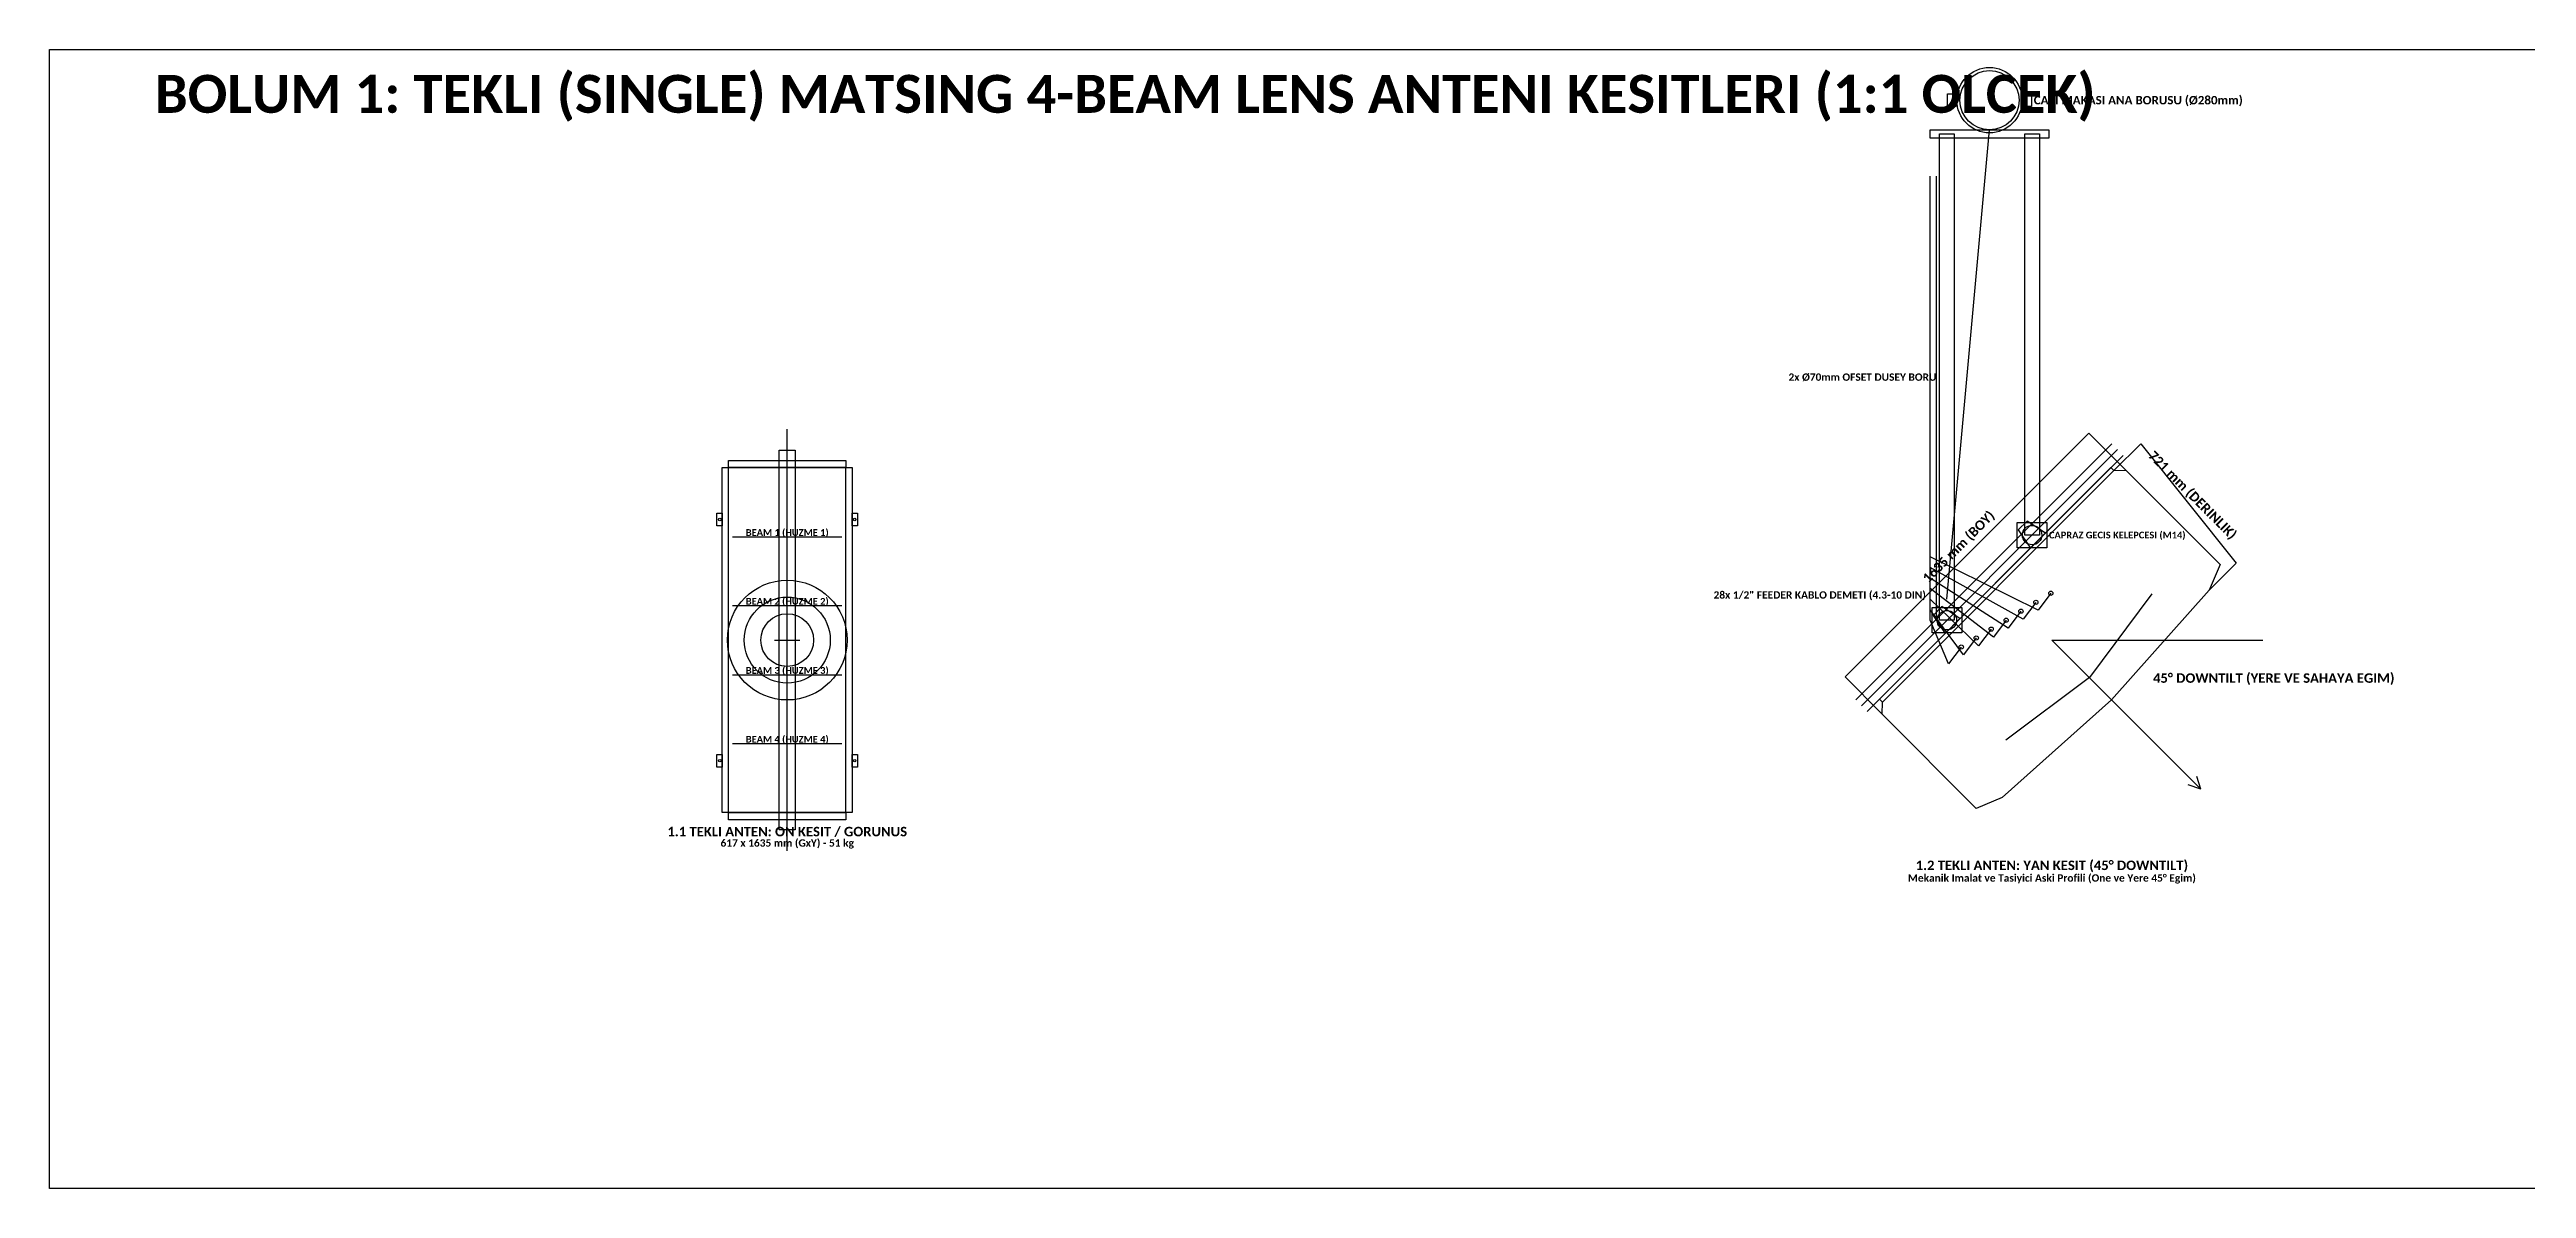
# Model space of a CAD drawing. Header units: millimetres. Extents: x -21500 to 32690, y -2600 to 19800.
# Drawn here: x -21500 to -9748, y 14400 to 19800 of the extents above; entities that cross this region are included whole.
import ezdxf
from ezdxf.enums import TextEntityAlignment as Align

# ---------------------------------------------------------------- set-up
doc = ezdxf.new("R2010")
doc.units = ezdxf.units.MM
for name, color, linetype in [('CELIK_KIRIS_KOLON', 9, 'CONTINUOUS'), ('EKP_MATSING_ANTEN', 2, 'CONTINUOUS'), ('KABLO_TAVALARI', 6, 'CONTINUOUS'), ('METIN_BILGI', 7, 'CONTINUOUS'), ('MONTAJ_BORULARI', 2, 'CONTINUOUS'), ('OLCULER', 1, 'CONTINUOUS')]:
    doc.layers.add(name, color=color, linetype=linetype)
doc.styles.get("Standard").update_dxf_attribs({"font": 'calibrib.ttf'})

msp = doc.modelspace()

# ---------------------------------------------------------------- linework, layer by layer
at = {"layer": 'CELIK_KIRIS_KOLON'}
for p, q in [((-12498, 17194), (-12296, 19420)), ((-11720, 17818), (-12818, 16720)), ((-11720, 17818), (-11706, 17804)), ((-12117, 17564), (-12160, 17522)), ((-12160, 17522), (-12102, 17436)), ((-12031, 17507), (-12117, 17564)), ((-12102, 17436), (-12031, 17507)), ((-12522, 17160), (-12564, 17117)), ((-12436, 17102), (-12522, 17160)), ((-12564, 17117), (-12507, 17031)), ((-12507, 17031), (-12436, 17102)), ((-12818, 16720), (-12804, 16706))]:
    msp.add_line(p, q, dxfattribs=at)
for points in [[(-12496, 19530), (-12496, 19590), (-12456, 19590), (-12456, 19530)], [(-12136, 19530), (-12136, 19590), (-12096, 19590), (-12096, 19530)], [(-12578, 19380), (-12578, 19420), (-12014, 19420), (-12014, 19380)], [(-18278, 17818), (-18278, 17852), (-17722, 17852), (-17722, 17818)], [(-18334, 17542), (-18334, 17602), (-18308, 17602), (-18308, 17542)], [(-17692, 17542), (-17692, 17602), (-17666, 17602), (-17666, 17542)], [(-12164, 17438), (-12164, 17558), (-12024, 17558), (-12024, 17438)], [(-12568, 17034), (-12568, 17154), (-12428, 17154), (-12428, 17034)], [(-18334, 16398), (-18334, 16458), (-18308, 16458), (-18308, 16398)], [(-17692, 16398), (-17692, 16458), (-17666, 16458), (-17666, 16398)], [(-18278, 16148), (-18278, 16182), (-17722, 16182), (-17722, 16148)]]:
    msp.add_lwpolyline(points, close=True, dxfattribs=at)
for centre, radius in [((-12296, 19560), 155), ((-18320, 17572), 6), ((-17680, 17572), 6), ((-12094, 17498), 46.1), ((-12498, 17094), 46.1), ((-18320, 16428), 6), ((-17680, 16428), 6)]:
    msp.add_circle(centre, radius, dxfattribs=at)
at = {"layer": 'EKP_MATSING_ANTEN'}
for p, q in [((-18278, 16182), (-18278, 17818)), ((-17722, 16182), (-17722, 17818)), ((-12804, 16706), (-11706, 17804)), ((-11706, 17804), (-11649, 17805)), ((-11649, 17805), (-11202, 17359)), ((-18259, 17490), (-17741, 17490)), ((-11202, 17359), (-11254, 17236)), ((-18259, 17164), (-17741, 17164)), ((-11526, 17219), (-11822, 16822)), ((-11254, 17236), (-11717, 16717)), ((-18259, 16836), (-17741, 16836)), ((-11822, 16822), (-12219, 16526)), ((-12805, 16649), (-12804, 16706)), ((-11717, 16717), (-12236, 16254)), ((-12359, 16202), (-12805, 16649)), ((-18259, 16510), (-17741, 16510)), ((-12236, 16254), (-12359, 16202))]:
    msp.add_line(p, q, dxfattribs=at)
msp.add_lwpolyline([(-18308, 16182), (-18308, 17818), (-17692, 17818), (-17692, 16182)], close=True, dxfattribs=at)
for radius in [284, 204, 125]:
    msp.add_circle((-18000, 17000), radius, dxfattribs=at)
at = {"layer": 'KABLO_TAVALARI'}
for p, q in [((-12578, 17094), (-12578, 19200)), ((-12548, 17094), (-12548, 19200)), ((-12065, 17142), (-12578, 17394)), ((-12136, 17099), (-12578, 17344)), ((-12207, 17057), (-12578, 17294)), ((-12277, 17014), (-12578, 17244)), ((-12348, 16972), (-12578, 17194)), ((-12076, 17179), (-12136, 17099)), ((-12005, 17222), (-12065, 17142)), ((-12419, 16930), (-12578, 17144)), ((-12490, 16887), (-12578, 17094)), ((-12288, 17052), (-12348, 16972)), ((-12217, 17094), (-12277, 17014)), ((-12147, 17137), (-12207, 17057)), ((-12430, 16967), (-12490, 16887)), ((-12359, 17010), (-12419, 16930))]:
    msp.add_line(p, q, dxfattribs=at)
for centre in [(-12076, 17179), (-12005, 17222), (-12288, 17052), (-12217, 17094), (-12147, 17137), (-12430, 16967), (-12359, 17010)]:
    msp.add_circle(centre, 10, dxfattribs=at)
at = {"layer": 'METIN_BILGI'}
for p, q in [((-18000, 16940), (-18000, 17060)), ((-18060, 17000), (-17940, 17000))]:
    msp.add_line(p, q, dxfattribs=at)
msp.add_lwpolyline([(-21500, 14400), (-21500, 19800), (-3000, 19800), (-3000, 14400)], close=True, dxfattribs=at)
at = {"layer": 'MONTAJ_BORULARI'}
for p, q in [((-18000, 16000), (-18000, 18000)), ((-11716, 17930), (-12930, 16716)), ((-11689, 17903), (-12903, 16689)), ((-11662, 17876), (-12876, 16662))]:
    msp.add_line(p, q, dxfattribs=at)
for points in [[(-12533, 17094), (-12533, 19400), (-12463, 19400), (-12463, 17094)], [(-12129, 17498), (-12129, 19400), (-12059, 19400), (-12059, 17498)], [(-18038, 16100), (-18038, 17900), (-17962, 17900), (-17962, 16100)]]:
    msp.add_lwpolyline(points, close=True, dxfattribs=at)
msp.add_circle((-12296, 19560), 140, dxfattribs=at)
at = {"layer": 'OLCULER'}
for p, q in [((-12981, 16825), (-11825, 17981)), ((-11649, 17805), (-11825, 17981)), ((-11706, 17804), (-11578, 17931)), ((-11578, 17931), (-11126, 17364)), ((-11254, 17236), (-11126, 17364)), ((-12000, 17000), (-11000, 17000)), ((-12000, 17000), (-11293, 16293)), ((-12805, 16649), (-12981, 16825)), ((-11293, 16293), (-11313, 16353)), ((-11293, 16293), (-11353, 16313))]:
    msp.add_line(p, q, dxfattribs=at)

# ---------------------------------------------------------------- texts
at = {"layer": 'EKP_MATSING_ANTEN'}
for s, p in [('BEAM 1 (HUZME 1)', (-18000, 17510)), ('BEAM 2 (HUZME 2)', (-18000, 17184)), ('BEAM 3 (HUZME 3)', (-18000, 16856)), ('BEAM 4 (HUZME 4)', (-18000, 16530))]:
    msp.add_text(s, height=32, dxfattribs=at).set_placement(p, align=Align.MIDDLE_CENTER)
at = {"layer": 'KABLO_TAVALARI'}
msp.add_text('28x 1/2" FEEDER KABLO DEMETI (4.3-10 DIN)', height=35, dxfattribs=at).set_placement((-12598, 17214), align=Align.MIDDLE_RIGHT)
at = {"layer": 'METIN_BILGI'}
msp.add_text('BOLUM 1: TEKLI (SINGLE) MATSING 4-BEAM LENS ANTENI KESITLERI (1:1 OLCEK)', height=180, dxfattribs=at).set_placement((-21000, 19500))
for s, height, p in [('CATI MAKASI ANA BORUSU (Ø280mm)', 40, (-12086, 19560)), ('CAPRAZ GECIS KELEPCESI (M14)', 32, (-12014, 17498))]:
    msp.add_text(s, height=height, dxfattribs=at).set_placement(p, align=Align.MIDDLE_LEFT)
msp.add_text('2x Ø70mm OFSET DUSEY BORU', height=35, dxfattribs=at).set_placement((-12548, 18247), align=Align.MIDDLE_RIGHT)
for s, height, p in [('1.1 TEKLI ANTEN: ON KESIT / GORUNUS', 45, (-18000, 16092)), ('617 x 1635 mm (GxY) - 51 kg', 35, (-18000, 16038)), ('Mekanik Imalat ve Tasiyici Aski Profili (One ve Yere 45° Egim)', 35, (-12000, 15872)), ('1.2 TEKLI ANTEN: YAN KESIT (45° DOWNTILT)', 45, (-12000, 15932))]:
    msp.add_text(s, height=height, dxfattribs=at).set_placement(p, align=Align.MIDDLE_CENTER)
at = {"layer": 'OLCULER'}
for s, rotation, p in [('721 mm (DERINLIK)', -45, (-11332, 17688)), ('1635 mm (BOY)', 45, (-12443, 17443))]:
    msp.add_text(s, height=45, rotation=rotation, dxfattribs=at).set_placement(p, align=Align.MIDDLE_CENTER)
msp.add_text('45° DOWNTILT (YERE VE SAHAYA EGIM)', height=45, dxfattribs=at).set_placement((-11520, 16820), align=Align.MIDDLE_LEFT)

doc.saveas('drawing.dxf')
